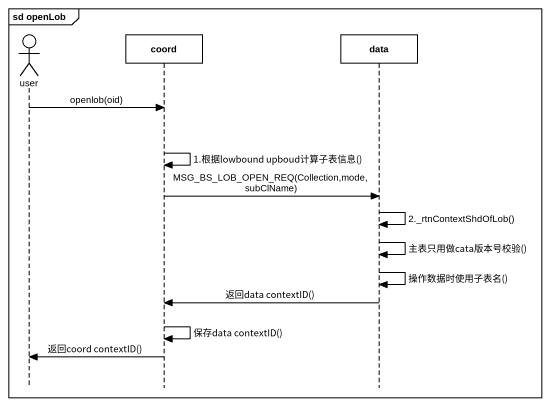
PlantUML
@startuml
mainframe sd openLob
hide footbox
actor user
participant coord
participant data

user -> coord : openlob(oid)
coord -> coord : 1.根据lowbound upboud计算子表信息()
coord -> data : MSG_BS_LOB_OPEN_REQ(Collection,mode,subClName)
data -> data : 2._rtnContextShdOfLob()
data -> data : 主表只用做cata版本号校验()
data -> data : 操作数据时使用子表名()
data -> coord : 返回data contextID()
coord -> coord : 保存data contextID()
coord -> user : 返回coord contextID()
@enduml
